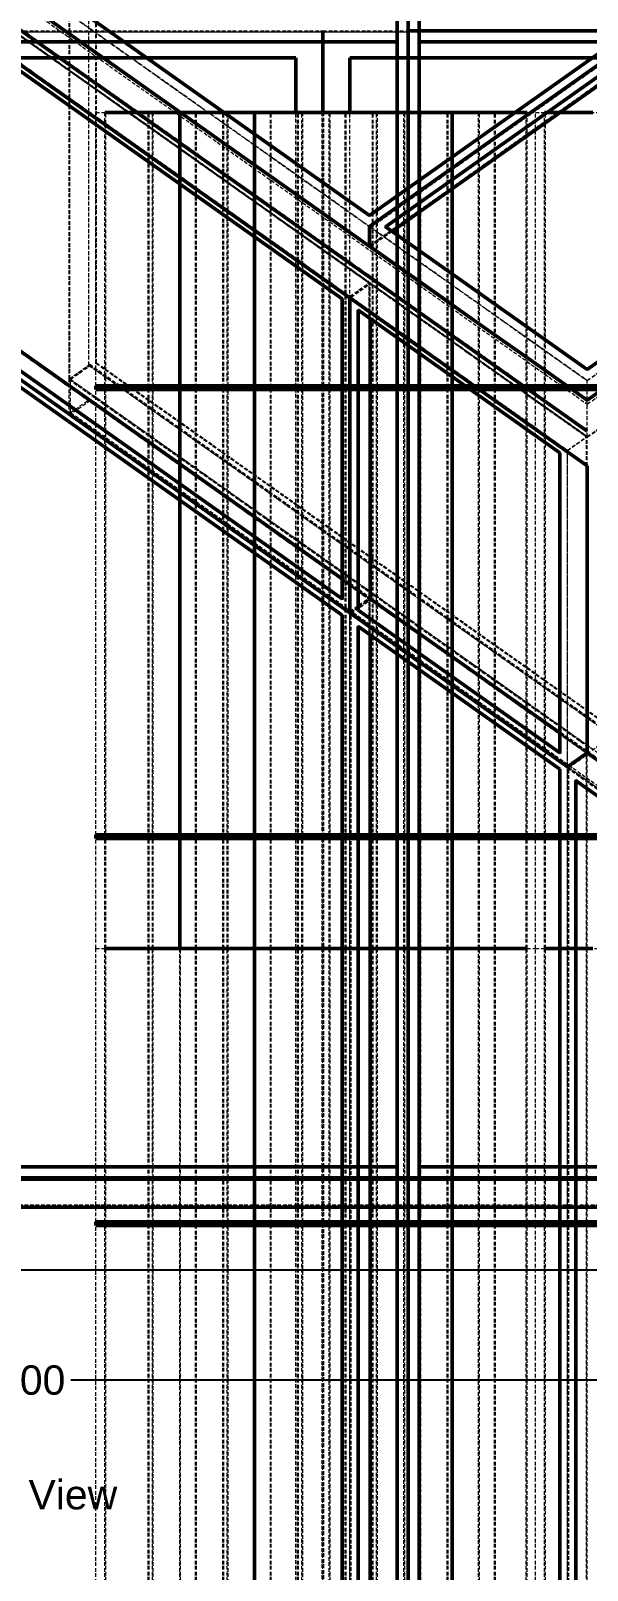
# Model space of a CAD drawing. Header units: millimetres. Extents: x -968 to 4266, y -964 to 3936.
# Drawn here: x 836 to 1596, y 101 to 2200 of the extents above; entities that cross this region are included whole.
import ezdxf

# ---------------------------------------------------------------- set-up
doc = ezdxf.new("R2010")
doc.units = ezdxf.units.MM
doc.linetypes.add('Hidden', pattern=[15, 5, -3, 5, -2])
for name, color, linetype, lineweight in [('Default', 7, 'Continuous', 50), ('Edges', 7, 'Hidden', 15), ('HiddenEdges', 2, 'Hidden', 15), ('HiddenSilhouettes', 2, 'Hidden', 15), ('HiddenWires', 7, 'Hidden', 15), ('Silhouettes', 7, 'Continuous', 50), ('Wires', 7, 'Hidden', 15)]:
    doc.layers.add(name, color=color, linetype=linetype, lineweight=lineweight)
doc.layers.add('Dimension', color=7, linetype='Continuous', lineweight=50, true_color=0x6495ed)
doc.styles.add('Default', font='arial.ttf')
doc.dimstyles.get("Standard").update_dxf_attribs({"dimtxt": 0.18, "dimasz": 0.18, "dimexe": 0.18, "dimexo": 0.0625, "dimgap": 0.09, "dimtad": 0, "dimtih": 1, "dimtoh": 1, "dimdec": 4, "dimzin": 0, "dimdsep": 46, "dimtxsty": 'Standard', "dimcen": 0.09, "dimadec": 0, "dimazin": 0, "dimtfac": 1, "dimtdec": 4, "dimtofl": 0, "dimtmove": 0, "dimatfit": 3, "dimfxl": 1, "dimtolj": 1, "dimtzin": 0, "dimarcsym": 0})

# ---------------------------------------------------------------- blocks, each defined once
blk = doc.blocks.new('Top')
at = {"layer": 'HiddenEdges'}
for points in [[(528.8, -848.8, 0), (528.8, 848.8, 0)], [(531.2, -848.8, 0), (531.2, 848.8, 0)], [(-1753, -853, 0), (953, -853, 0)], [(-1750, -853, 0), (1753, -853, 0)], [(-608.8, -848.8, 0), (528.8, -848.8, 0)], [(528.8, -886.8, 0), (528.8, -850, 0)], [(531.2, -848.8, 0), (948.8, -848.8, 0)], [(531.2, -886.8, 0), (531.2, -850, 0)], [(-608.8, -886.8, 0), (528.8, -886.8, 0)], [(515, -888, 0), (515, -886.8, 0)], [(531.2, -886.8, 0), (948.8, -886.8, 0)], [(545, -888, 0), (545, -886.8, 0)]]:
    blk.add_polyline3d(points, dxfattribs=at)
at = {"layer": 'HiddenSilhouettes'}
for points in [[(-1750, -850, 0), (895, -850, 0)], [(-610, -848.8, 0), (530, -848.8, 0)], [(530, -848.8, 0), (950, -848.8, 0)], [(530, -888, 0), (530, -850, 0)], [(-610, -888, 0), (530, -888, 0)], [(530, -888, 0), (950, -888, 0)]]:
    blk.add_polyline3d(points, dxfattribs=at)
at = {"layer": 'Silhouettes'}
for points in [[(530, -850, 0), (530, 850, 0)], [(515, -835, 0), (515, 835, 0)], [(545, -835, 0), (545, 835, 0)], [(-595, -835, 0), (515, -835, 0)], [(545, -835, 0), (935, -835, 0)], [(-610, -850, 0), (530, -850, 0)], [(530, -850, 0), (950, -850, 0)], [(-1790, -890, 0), (990, -890, 0)]]:
    blk.add_polyline3d(points, dxfattribs=at)
blk = doc.blocks.new('Front')
at = {"layer": 'HiddenEdges'}
for points in [[(-608.8, 869.8, 0), (528.8, 869.8, 0)], [(528.8, -1517.8, 0), (528.8, 869.8, 0)], [(531.2, -1517.8, 0), (531.2, 869.8, 0)], [(531.2, 869.8, 0), (948.8, 869.8, 0)]]:
    blk.add_polyline3d(points, dxfattribs=at)
at = {"layer": 'HiddenSilhouettes'}
for points in [[(-610, 869.8, 0), (530, 869.8, 0)], [(530, 869.8, 0), (530, 871, 0)], [(530, 869.8, 0), (950, 869.8, 0)], [(530, -1520.2, 0), (530, -794.5, 0)]]:
    blk.add_polyline3d(points, dxfattribs=at)
at = {"layer": 'Silhouettes'}
for points in [[(530, -1519, 0), (530, 871, 0)], [(530, 871, 0), (950, 871, 0)], [(-595, 856, 0), (515, 856, 0)], [(515, -1504, 0), (515, 856, 0)], [(545, -1504, 0), (545, 856, 0)], [(545, 856, 0), (935, 856, 0)]]:
    blk.add_polyline3d(points, dxfattribs=at)
blk = doc.blocks.new('Left')
at = {"layer": 'Edges'}
for points in [[(-587.5, 386.8, 0), (-587.5, 759.8, 0)], [(-521.5, 386.8, 0), (-521.5, 759.8, 0)], [(-419.5, 386.8, 0), (-419.5, 759.8, 0)], [(-317.5, 386.8, 0), (-317.5, 759.8, 0)], [(-281.5, 386.8, 0), (-281.5, 759.8, 0)], [(-215.5, 386.8, 0), (-215.5, 759.8, 0)], [(-179.5, 386.8, 0), (-179.5, 759.8, 0)], [(-77.5, 386.8, 0), (-77.5, 759.8, 0)], [(-11.5, 386.8, 0), (-11.5, 759.8, 0)], [(12.5, 386.8, 0), (12.5, 759.8, 0)], [(-587.5, -225.2, 0), (-587.5, 381.8, 0)], [(-521.5, -225.2, 0), (-521.5, 381.8, 0)], [(-419.5, -225.2, 0), (-419.5, 381.8, 0)], [(-317.5, -225.2, 0), (-317.5, 381.8, 0)], [(-281.5, -225.2, 0), (-281.5, 381.8, 0)], [(-215.5, -225.2, 0), (-215.5, 381.8, 0)], [(-179.5, -225.2, 0), (-179.5, 381.8, 0)], [(-77.5, -225.2, 0), (-77.5, 381.8, 0)], [(-11.5, -225.2, 0), (-11.5, 381.8, 0)], [(12.5, -225.2, 0), (12.5, 381.8, 0)], [(-587.5, -380.2, 0), (-587.5, -230.2, 0)], [(-521.5, -380.2, 0), (-521.5, -230.2, 0)], [(-419.5, -380.2, 0), (-419.5, -230.2, 0)], [(-317.5, -380.2, 0), (-317.5, -230.2, 0)], [(-281.5, -380.2, 0), (-281.5, -230.2, 0)], [(-215.5, -380.2, 0), (-215.5, -230.2, 0)], [(-179.5, -380.2, 0), (-179.5, -230.2, 0)], [(-77.5, -380.2, 0), (-77.5, -230.2, 0)], [(-11.5, -380.2, 0), (-11.5, -230.2, 0)], [(12.5, -380.2, 0), (12.5, -230.2, 0)], [(-587.5, -753.2, 0), (-587.5, -380.2, 0)], [(-521.5, -753.2, 0), (-521.5, -380.2, 0)], [(-485.5, -753.2, 0), (-485.5, -380.2, 0)], [(-419.5, -753.2, 0), (-419.5, -380.2, 0)], [(-317.5, -753.2, 0), (-317.5, -380.2, 0)], [(-281.5, -753.2, 0), (-281.5, -380.2, 0)], [(-215.5, -753.2, 0), (-215.5, -380.2, 0)], [(-179.5, -753.2, 0), (-179.5, -380.2, 0)], [(-77.5, -753.2, 0), (-77.5, -380.2, 0)], [(-11.5, -753.2, 0), (-11.5, -380.2, 0)], [(12.5, -753.2, 0), (12.5, -380.2, 0)], [(-587.5, -1365.2, 0), (-587.5, -758.2, 0)], [(-521.5, -1365.2, 0), (-521.5, -758.2, 0)], [(-485.5, -1365.2, 0), (-485.5, -758.2, 0)], [(-419.5, -1365.2, 0), (-419.5, -758.2, 0)], [(-317.5, -1365.2, 0), (-317.5, -758.2, 0)], [(-281.5, -1365.2, 0), (-281.5, -758.2, 0)], [(-215.5, -1365.2, 0), (-215.5, -758.2, 0)], [(-179.5, -1365.2, 0), (-179.5, -758.2, 0)], [(-77.5, -1365.2, 0), (-77.5, -758.2, 0)], [(-11.5, -1365.2, 0), (-11.5, -758.2, 0)], [(12.5, -1365.2, 0), (12.5, -758.2, 0)]]:
    blk.add_polyline3d(points, dxfattribs=at)
for points in [[(-586.3, 759.8, 0)], [(-527.3, 759.8, 0)], [(-463.7, 759.8, 0)], [(-462.5, 759.8, 0)], [(-426.5, 759.8, 0)], [(-425.3, 759.8, 0)], [(-420.7, 759.8, 0)], [(-361.7, 759.8, 0)], [(-360.5, 759.8, 0)], [(-324.5, 759.8, 0)], [(-323.3, 759.8, 0)], [(-259.7, 759.8, 0)], [(-157.7, 759.8, 0)], [(-156.5, 759.8, 0)], [(-120.5, 759.8, 0)], [(-119.3, 759.8, 0)], [(-76.3, 759.8, 0)], [(-54.5, 759.8, 0)], [(13.7, 759.8, 0)]]:
    blk.add_polyline3d(points, close=True, dxfattribs=at)
at = {"layer": 'HiddenEdges'}
for points in [[(-291.2, -1517.8, 0), (-291.2, 869.8, 0)], [(-288.8, -1517.8, 0), (-288.8, 869.8, 0)], [(-586.3, -380.2, 0), (-586.3, 759.8, 0)], [(-527.3, -380.2, 0), (-527.3, 759.8, 0)], [(-463.7, -380.2, 0), (-463.7, 759.8, 0)], [(-462.5, -380.2, 0), (-462.5, 759.8, 0)], [(-426.5, -380.2, 0), (-426.5, 759.8, 0)], [(-425.3, -380.2, 0), (-425.3, 759.8, 0)], [(-420.7, -380.2, 0), (-420.7, 759.8, 0)], [(-361.7, -380.2, 0), (-361.7, 759.8, 0)], [(-360.5, -380.2, 0), (-360.5, 759.8, 0)], [(-324.5, -380.2, 0), (-324.5, 759.8, 0)], [(-323.3, -380.2, 0), (-323.3, 759.8, 0)], [(-259.7, -380.2, 0), (-259.7, 759.8, 0)], [(-222.5, -380.2, 0), (-222.5, 759.8, 0)], [(-157.7, -380.2, 0), (-157.7, 759.8, 0)], [(-156.5, -380.2, 0), (-156.5, 759.8, 0)], [(-120.5, -380.2, 0), (-120.5, 759.8, 0)], [(-119.3, -380.2, 0), (-119.3, 759.8, 0)], [(-76.3, -380.2, 0), (-76.3, 759.8, 0)], [(-54.5, -380.2, 0), (-54.5, 759.8, 0)], [(13.7, -380.2, 0), (13.7, 759.8, 0)], [(-587.5, 381.8, 0), (-587.5, 386.8, 0)], [(-521.5, 381.8, 0), (-521.5, 386.8, 0)], [(-419.5, 381.8, 0), (-419.5, 386.8, 0)], [(-317.5, 381.8, 0), (-317.5, 386.8, 0)], [(-281.5, 381.8, 0), (-281.5, 386.8, 0)], [(-215.5, 381.8, 0), (-215.5, 386.8, 0)], [(-179.5, 381.8, 0), (-179.5, 386.8, 0)], [(-77.5, 381.8, 0), (-77.5, 386.8, 0)], [(-11.5, 381.8, 0), (-11.5, 386.8, 0)], [(12.5, 381.8, 0), (12.5, 386.8, 0)], [(-587.5, -230.2, 0), (-587.5, -225.2, 0)], [(-521.5, -230.2, 0), (-521.5, -225.2, 0)], [(-419.5, -230.2, 0), (-419.5, -225.2, 0)], [(-317.5, -230.2, 0), (-317.5, -225.2, 0)], [(-281.5, -230.2, 0), (-281.5, -225.2, 0)], [(-215.5, -230.2, 0), (-215.5, -225.2, 0)], [(-179.5, -230.2, 0), (-179.5, -225.2, 0)], [(-77.5, -230.2, 0), (-77.5, -225.2, 0)], [(-11.5, -230.2, 0), (-11.5, -225.2, 0)], [(12.5, -230.2, 0), (12.5, -225.2, 0)], [(-586.3, -1520.2, 0), (-586.3, -380.2, 0)], [(-463.7, -1520.2, 0), (-463.7, -380.2, 0)], [(-462.5, -1520.2, 0), (-462.5, -380.2, 0)], [(-426.5, -1520.2, 0), (-426.5, -380.2, 0)], [(-425.3, -1520.2, 0), (-425.3, -380.2, 0)], [(-420.7, -1520.2, 0), (-420.7, -380.2, 0)], [(-361.7, -1520.2, 0), (-361.7, -380.2, 0)], [(-360.5, -1520.2, 0), (-360.5, -380.2, 0)], [(-324.5, -1520.2, 0), (-324.5, -380.2, 0)], [(-323.3, -1520.2, 0), (-323.3, -380.2, 0)], [(-259.7, -1520.2, 0), (-259.7, -380.2, 0)], [(-222.5, -1520.2, 0), (-222.5, -380.2, 0)], [(-157.7, -1520.2, 0), (-157.7, -380.2, 0)], [(-156.5, -1520.2, 0), (-156.5, -380.2, 0)], [(-120.5, -1520.2, 0), (-120.5, -380.2, 0)], [(-119.3, -1520.2, 0), (-119.3, -380.2, 0)], [(-76.3, -1520.2, 0), (-76.3, -380.2, 0)], [(-54.5, -1520.2, 0), (-54.5, -380.2, 0)], [(13.7, -1520.2, 0), (13.7, -380.2, 0)], [(-587.5, -758.2, 0), (-587.5, -753.2, 0)], [(-521.5, -758.2, 0), (-521.5, -753.2, 0)], [(-485.5, -758.2, 0), (-485.5, -753.2, 0)], [(-419.5, -758.2, 0), (-419.5, -753.2, 0)], [(-317.5, -758.2, 0), (-317.5, -753.2, 0)], [(-281.5, -758.2, 0), (-281.5, -753.2, 0)], [(-215.5, -758.2, 0), (-215.5, -753.2, 0)], [(-179.5, -758.2, 0), (-179.5, -753.2, 0)], [(-77.5, -758.2, 0), (-77.5, -753.2, 0)], [(-11.5, -758.2, 0), (-11.5, -753.2, 0)], [(12.5, -758.2, 0), (12.5, -753.2, 0)]]:
    blk.add_polyline3d(points, dxfattribs=at)
at = {"layer": 'HiddenSilhouettes'}
for points in [[(-848.2, 871, 0), (-290, 871, 0)], [(-290, 871, 0), (848.2, 871, 0)], [(-290, 869.8, 0), (-290, 871, 0)], [(-528.5, -380.2, 0), (-528.5, 759.8, 0)], [(-522.7, -380.2, 0), (-522.7, 759.8, 0)], [(-484.3, -380.2, 0), (-484.3, 759.8, 0)], [(-382.3, -380.2, 0), (-382.3, 759.8, 0)], [(-326.8, -1482.2, 0), (-326.8, 759.8, 0)], [(-318.7, -380.2, 0), (-318.7, 759.8, 0)], [(-290, -1519, 0), (-290, 759.8, 0)], [(-280.3, -380.2, 0), (-280.3, 759.8, 0)], [(-258.5, -380.2, 0), (-258.5, 759.8, 0)], [(-253.2, -1482.2, 0), (-253.2, 759.8, 0)], [(-221.3, -380.2, 0), (-221.3, 759.8, 0)], [(-216.7, -380.2, 0), (-216.7, 759.8, 0)], [(-178.3, -380.2, 0), (-178.3, 759.8, 0)], [(-114.7, -380.2, 0), (-114.7, 759.8, 0)], [(-55.7, -380.2, 0), (-55.7, 759.8, 0)], [(-12.7, -380.2, 0), (-12.7, 759.8, 0)], [(-485.5, 381.8, 0), (-485.5, 386.8, 0)], [(-383.5, 381.8, 0), (-383.5, 386.8, 0)], [(-113.5, 381.8, 0), (-113.5, 386.8, 0)], [(-585, -230.2, 0), (-585, -225.2, 0)], [(-575, -230.2, 0), (-575, -225.2, 0)], [(-485.5, -230.2, 0), (-485.5, -225.2, 0)], [(-383.5, -230.2, 0), (-383.5, -225.2, 0)], [(-113.5, -230.2, 0), (-113.5, -225.2, 0)], [(-25, -230.2, 0), (-25, -225.2, 0)], [(-15, -230.2, 0), (-15, -225.2, 0)], [(15, -230.2, 0), (15, -225.2, 0)], [(25, -230.2, 0), (25, -225.2, 0)], [(-528.5, -1520.2, 0), (-528.5, -380.2, 0)], [(-528.5, -380.2, 0), (-462.5, -380.2, 0)], [(-527.3, -1520.2, 0), (-527.3, -380.2, 0)], [(-527.3, -380.2, 0), (-521.5, -380.2, 0)], [(-522.7, -1520.2, 0), (-522.7, -380.2, 0)], [(-485.5, -380.2, 0), (-463.7, -380.2, 0)], [(-484.3, -1520.2, 0), (-484.3, -380.2, 0)], [(-426.5, -380.2, 0), (-360.5, -380.2, 0)], [(-425.3, -380.2, 0), (-419.5, -380.2, 0)], [(-383.5, -380.2, 0), (-361.7, -380.2, 0)], [(-382.3, -1520.2, 0), (-382.3, -380.2, 0)], [(-324.5, -380.2, 0), (-278.1, -380.2, 0)], [(-323.3, -380.2, 0), (-317.5, -380.2, 0)], [(-318.7, -1520.2, 0), (-318.7, -380.2, 0)], [(-281.5, -380.2, 0), (-278.1, -380.2, 0)], [(-280.3, -1520.2, 0), (-280.3, -380.2, 0)], [(-258.5, -1520.2, 0), (-258.5, -380.2, 0)], [(-222.5, -380.2, 0), (-166.9, -380.2, 0)], [(-221.3, -1520.2, 0), (-221.3, -380.2, 0)], [(-221.3, -380.2, 0), (-215.5, -380.2, 0)], [(-216.7, -1520.2, 0), (-216.7, -380.2, 0)], [(-179.5, -380.2, 0), (-166.9, -380.2, 0)], [(-178.3, -1520.2, 0), (-178.3, -380.2, 0)], [(-120.5, -380.2, 0), (-55.6, -380.2, 0)], [(-119.3, -380.2, 0), (-113.5, -380.2, 0)], [(-114.7, -1520.2, 0), (-114.7, -380.2, 0)], [(-77.5, -380.2, 0), (-55.7, -380.2, 0)], [(-55.7, -1520.2, 0), (-55.7, -380.2, 0)], [(-12.7, -1520.2, 0), (-12.7, -380.2, 0)], [(-383.5, -758.2, 0), (-383.5, -753.2, 0)], [(-113.5, -758.2, 0), (-113.5, -753.2, 0)]]:
    blk.add_polyline3d(points, dxfattribs=at)
at = {"layer": 'HiddenWires'}
for points in [[(-600, 381.8, 0), (-600, 386.8, 0)], [(-600, -230.2, 0), (-600, -225.2, 0)], [(-587.5, -380.2, 0), (-278.1, -380.2, 0)], [(-166.9, -380.2, 0), (-111.2, -380.2, 0)], [(-55.6, -380.2, 0), (-11.5, -380.2, 0)], [(12.5, -380.2, 0), (588.5, -380.2, 0)], [(-600, -758.2, 0), (-600, -753.2, 0)]]:
    blk.add_polyline3d(points, dxfattribs=at)
at = {"layer": 'Silhouettes'}
for points in [[(-290, 759.8, 0), (-290, 869.8, 0)], [(-813.2, 834.2, 0), (-326.8, 834.2, 0)], [(-326.8, 759.8, 0), (-326.8, 834.2, 0)], [(-253.2, 759.8, 0), (-253.2, 834.2, 0)], [(-253.2, 834.2, 0), (813.2, 834.2, 0)], [(-587.5, 759.8, 0), (-521.5, 759.8, 0)], [(-528.5, 759.8, 0), (-462.5, 759.8, 0)], [(-527.3, 759.8, 0), (-463.7, 759.8, 0)], [(-485.5, 759.8, 0), (-419.5, 759.8, 0)], [(-485.5, 386.8, 0), (-485.5, 759.8, 0)], [(-426.5, 759.8, 0), (-360.5, 759.8, 0)], [(-425.3, 759.8, 0), (-361.7, 759.8, 0)], [(-383.5, 759.8, 0), (-317.5, 759.8, 0)], [(-383.5, 386.8, 0), (-383.5, 759.8, 0)], [(-324.5, 759.8, 0), (-258.5, 759.8, 0)], [(-323.3, 759.8, 0), (-259.7, 759.8, 0)], [(-281.5, 759.8, 0), (-215.5, 759.8, 0)], [(-222.5, 759.8, 0), (-156.5, 759.8, 0)], [(-221.3, 759.8, 0), (-157.7, 759.8, 0)], [(-179.5, 759.8, 0), (-113.5, 759.8, 0)], [(-120.5, 759.8, 0), (-54.5, 759.8, 0)], [(-119.3, 759.8, 0), (-55.7, 759.8, 0)], [(-113.5, 386.8, 0), (-113.5, 759.8, 0)], [(-77.5, 759.8, 0), (-11.5, 759.8, 0)], [(12.5, 759.8, 0), (78.5, 759.8, 0)], [(-600, 386.8, 0), (0, 386.8, 0)], [(-600, 381.8, 0), (-600, 386.8, 0)], [(-600, 381.8, 0), (0, 381.8, 0)], [(-485.5, -225.2, 0), (-485.5, 381.8, 0)], [(-383.5, -225.2, 0), (-383.5, 381.8, 0)], [(-113.5, -225.2, 0), (-113.5, 381.8, 0)], [(0, 386.8, 0), (600, 386.8, 0)], [(0, 381.8, 0), (0, 386.8, 0)], [(0, 381.8, 0), (600, 381.8, 0)], [(-600, -225.2, 0), (0, -225.2, 0)], [(-600, -230.2, 0), (-600, -225.2, 0)], [(-600, -230.2, 0), (0, -230.2, 0)], [(-485.5, -380.2, 0), (-485.5, -230.2, 0)], [(-383.5, -380.2, 0), (-383.5, -230.2, 0)], [(-113.5, -380.2, 0), (-113.5, -230.2, 0)], [(0, -225.2, 0), (600, -225.2, 0)], [(0, -230.2, 0), (0, -225.2, 0)], [(0, -230.2, 0), (600, -230.2, 0)], [(-587.5, -380.2, 0), (-521.5, -380.2, 0)], [(-521.5, -380.2, 0), (-485.5, -380.2, 0)], [(-485.5, -380.2, 0), (-419.5, -380.2, 0)], [(-419.5, -380.2, 0), (-383.5, -380.2, 0)], [(-383.5, -380.2, 0), (-317.5, -380.2, 0)], [(-383.5, -753.2, 0), (-383.5, -380.2, 0)], [(-317.5, -380.2, 0), (-281.5, -380.2, 0)], [(-281.5, -380.2, 0), (-215.5, -380.2, 0)], [(-215.5, -380.2, 0), (-179.5, -380.2, 0)], [(-179.5, -380.2, 0), (-113.5, -380.2, 0)], [(-113.5, -753.2, 0), (-113.5, -380.2, 0)], [(-113.5, -380.2, 0), (-77.5, -380.2, 0)], [(-77.5, -380.2, 0), (-11.5, -380.2, 0)], [(12.5, -380.2, 0), (78.5, -380.2, 0)], [(-600, -753.2, 0), (0, -753.2, 0)], [(-600, -758.2, 0), (-600, -753.2, 0)], [(0, -753.2, 0), (600, -753.2, 0)], [(0, -758.2, 0), (0, -753.2, 0)], [(-600, -758.2, 0), (0, -758.2, 0)], [(-383.5, -1365.2, 0), (-383.5, -758.2, 0)], [(-113.5, -1365.2, 0), (-113.5, -758.2, 0)], [(0, -758.2, 0), (600, -758.2, 0)]]:
    blk.add_polyline3d(points, dxfattribs=at)
for points in [[(-528.5, 759.8, 0)], [(-522.7, 759.8, 0)], [(-484.3, 759.8, 0)], [(-382.3, 759.8, 0)], [(-318.7, 759.8, 0)], [(-280.3, 759.8, 0)], [(-258.5, 759.8, 0)], [(-221.3, 759.8, 0)], [(-216.7, 759.8, 0)], [(-178.3, 759.8, 0)], [(-114.7, 759.8, 0)], [(-55.7, 759.8, 0)], [(-12.7, 759.8, 0)], [(-585, -225.2, 0)], [(-575, -225.2, 0)], [(-25, -225.2, 0)], [(-15, -225.2, 0)], [(15, -225.2, 0)], [(25, -225.2, 0)]]:
    blk.add_polyline3d(points, close=True, dxfattribs=at)
at = {"layer": 'Wires'}
for points in [[(-850, 869.8, 0), (848.8, 869.8, 0)], [(-600, 386.8, 0), (-600, 759.8, 0)], [(-600, 759.8, 0), (0, 759.8, 0)], [(0, 759.8, 0), (600, 759.8, 0)], [(0, -380.2, 0), (0, 759.8, 0)], [(-600, -225.2, 0), (-600, 381.8, 0)], [(-600, -380.2, 0), (-600, -230.2, 0)], [(-600, -753.2, 0), (-600, -380.2, 0)], [(-600, -380.2, 0), (-587.5, -380.2, 0)], [(-11.5, -380.2, 0), (0, -380.2, 0)], [(0, -1520.2, 0), (0, -380.2, 0)], [(0, -380.2, 0), (12.5, -380.2, 0)], [(-600, -1365.2, 0), (-600, -758.2, 0)]]:
    blk.add_polyline3d(points, dxfattribs=at)
blk = doc.blocks.new('Isometric')
at = {"layer": 'Edges'}
for points in [[(-1895, 1560.2), (70.7, 170.2)], [(-1895, 1512.8), (70.7, 122.8)], [(70.7, 159.8), (1277, 1012.8)], [(-1048.6, 493.4), (-263.8, -61.6)], [(70.7, 210.2), (70.7, 237)], [(70.7, 168), (70.7, 170.2)], [(70.7, 159.8), (70.7, 168)], [(43.8, -289.7), (43.8, 139.7)], [(70.7, 120.7), (70.7, 122.8)], [(-253.1, -1769.7), (-253.1, -79.7)], [(-242.5, -76.6), (-241.7, -76)], [(-242.5, -76.6), (33.2, -271.6)], [(-242.5, -1766.6), (-242.5, -97.8)], [(70.7, -270.7), (70.7, -153.1)], [(43.8, -1979.7), (43.8, -289.7)], [(54.4, -1976.6), (54.4, -307.8)]]:
    blk.add_lwpolyline(points, dxfattribs=at)
for points in [[(-1842.7, 1512.8, 0), (70.7, 159.8, 0)], [(-205.1, 447, 0), (975.8, 1282, 0)], [(70.7, 237, 0), (1272.8, 1087, 0)], [(-1032.4, 1017, 0), (-226.3, 447, 0)], [(-226.3, 447, 0), (70.7, 237, 0)], [(-242.5, -76.6, 0), (-242.5, 333.6, 0)], [(-241.7, -71.9, 0), (-225.4, -60.4, 0)], [(43.8, -289.7, 0), (609.5, -689.7, 0)]]:
    blk.add_polyline3d(points, dxfattribs=at)
at = {"layer": 'HiddenEdges'}
for points in [[(-609.5, 258.3), (-609.5, 1948.3)], [(-599.8, 260.8), (-599.8, 1929.6)], [(-226.3, 447.4), (974.1, 1296.2)], [(-1030.7, 1016.2), (-226.3, 447.4)], [(-1011.2, 1016.2), (-226.3, 461.2)], [(-1032.4, 939.8), (-226.3, 369.8)], [(-1059.2, 921.7), (-253.1, 351.7)], [(70.7, -271.5), (1272.8, 578.5)], [(-1032.4, 509.3), (-226.3, -60.7)], [(-1031.5, 507.9), (-227.1, -60.9)], [(-226.3, 461.2), (-226.3, 462)], [(-226.3, 421.4), (-226.3, 447.4)], [(-224.6, 446.2), (70.7, 237.4)], [(-224.6, 420.2), (70.7, 211.4)], [(-253.1, 352), (-227.1, 370.4)], [(-227.1, -59.2), (-227.1, 370.4)], [(-226.3, -60.7), (-226.3, 370.7)], [(-226.3, -61.5), (-226.3, 369.8)], [(-225.4, -60.9), (-225.4, 370.4)], [(-262.9, -61), (-262.9, 349.2)], [(-253.1, -77.6), (-253.1, 352)], [(-253.1, 351.7), (43.8, 141.7)], [(-634.3, 238.7), (-608.1, 257.2)], [(-609.5, 258.3), (196.6, -311.7)], [(-608.1, 257.2), (-608.1, 259.3)], [(-608.1, 257.2), (1895, -1512.8)], [(-599.8, 260.8), (-598.9, 261.4)], [(-636.4, 239.3), (71.6, -261.3)], [(-636.4, 238.5), (-635.5, 239.1)], [(-635.5, 239.6), (71.6, -260.4)], [(-635.5, 239.1), (170.6, -330.9)], [(-634.3, 238.7), (1842.7, -1512.8)], [(70.7, 211.4), (70.7, 237.4)], [(-608.1, 209.8), (-608.1, 212)], [(70.7, 160.7), (70.7, 210.2)], [(-636.4, 189.8), (-608.1, 209.8)], [(-608.1, 209.8), (1895, -1560.2)], [(70.7, 170.2), (70.7, 170.2)], [(43.8, 142), (69.9, 160.4)], [(69.9, -269.2), (69.9, 160.4)], [(70.7, 159.8), (71.6, 160.4)], [(43.8, -287.6), (43.8, 142)], [(-253.1, -79.3), (-227.1, -60.9)], [(-227.1, -1749.2), (-227.1, -60.9)], [(-226.3, -60.7), (70.7, -270.7)], [(-226.3, -61.5), (70.7, -271.5)], [(-225.4, -1750.9), (-225.4, -60.9)], [(-262.9, -1751), (-262.9, -82.2)], [(-253.1, -1767.6), (-253.1, -79.3)], [(43.8, -289.3), (69.9, -270.9)], [(69.9, -1959.2), (69.9, -270.9)], [(70.7, -271.5), (70.7, -270.7)], [(70.7, -271.5), (71.2, -271)], [(33.2, -292.8), (34.1, -292.2)], [(34.1, -1961), (34.1, -292.2)], [(43.8, -1977.6), (43.8, -289.3)], [(45.5, -290.5), (609.5, -689.3)]]:
    blk.add_lwpolyline(points, dxfattribs=at)
for points in [[(-609.5, 258, 0), (-609.5, 1946.3, 0)], [(-635.5, 239.1, 0), (-635.5, 1929.1, 0)], [(-1838.5, 1510.7, 0), (70.7, 160.7, 0)], [(-226.3, 461.2, 0), (954.6, 1296.2, 0)], [(-226.3, 421.4, 0), (974.1, 1270.2, 0)], [(70.7, 251.2, 0), (1251.6, 1086.2, 0)], [(70.7, 237.4, 0), (1271.1, 1086.2, 0)], [(70.7, 211.4, 0), (1271.1, 1060.2, 0)], [(70.7, 160.7, 0), (1272.8, 1010.7, 0)], [(-1030.7, 990.2, 0), (-226.3, 421.4, 0)], [(-1031.5, 939.2, 0), (-227.1, 370.4, 0)], [(-1057.5, 920.8, 0), (-253.1, 352, 0)], [(-1047.8, 904.2, 0), (-262.9, 349.2, 0)], [(-635.5, 239.6, 0), (-635.5, 751.4, 0)], [(-1057.5, 489.5, 0), (-253.1, -79.3, 0)], [(-1047.8, 472.8, 0), (-262.9, -82.2, 0)], [(-205.1, 446.2, 0), (70.7, 251.2, 0)], [(-253.1, 351.7, 0), (-226.3, 370.7, 0)], [(-226.3, 369.8, 0), (-225.4, 370.4, 0)], [(-226.3, 369.8, 0), (70.7, 159.8, 0)], [(-225.4, 369.2, 0), (69.9, 160.4, 0)], [(-263.8, 348.6, 0), (-262.9, 349.2, 0)], [(-251.4, 350.8, 0), (43.8, 142, 0)], [(-241.7, 334.2, 0), (34.1, 139.2, 0)], [(-636.4, 239.3, 0), (-609.5, 258.3, 0)], [(-635.5, 239.6, 0), (-609.5, 258, 0)], [(-609.5, 258, 0), (194.9, -310.8, 0)], [(-599.8, 260.8, 0), (185.1, -294.2, 0)], [(70.7, 251.2, 0), (70.7, 252, 0)], [(-634.3, 193.5, 0), (-634.3, 238.7, 0)], [(70.7, 168, 0), (70.7, 205, 0)], [(43.8, 141.7, 0), (70.7, 160.7, 0)], [(33.2, 138.6, 0), (34.1, 139.2, 0)], [(34.1, -271, 0), (34.1, 139.2, 0)], [(43.8, 139.7, 0), (43.8, 141.7, 0)], [(-225.4, -62.1, 0), (69.9, -270.9, 0)], [(-263.8, -82.8, 0), (-262.9, -82.2, 0)], [(-251.4, -78.8, 0), (-241.7, -71.9, 0)], [(-251.4, -80.5, 0), (43.8, -289.3, 0)], [(-241.7, -97.2, 0), (34.1, -292.2, 0)], [(70.7, -271.5, 0), (636.4, -671.5, 0)], [(55.3, -307.2, 0), (599.8, -692.2, 0)]]:
    blk.add_polyline3d(points, dxfattribs=at)
at = {"layer": 'HiddenSilhouettes'}
for points in [[(-598.9, 261.4), (-598.9, 1930.2)], [(-1842.7, 1558), (70.7, 205)], [(70.7, 205), (1277, 1058)], [(-1032.4, 940.7), (-226.3, 370.7)], [(-1031.5, 940.4), (-225.4, 370.4)], [(-1032.4, 508.5), (-226.3, -61.5)], [(-1031.5, 509.1), (-225.4, -60.9)], [(-1057.5, 491.2), (-253.1, -77.6)], [(-224.6, 420.2), (-224.6, 446.2)], [(-205.1, 446.2), (-205.1, 447)], [(-205.1, 446.2), (-204.5, 446.6)], [(-224.6, 420.2), (-195.8, 440.5)], [(-251.4, 350.8), (-225.4, 369.2)], [(-225.4, 370.4), (71.6, 160.4)], [(-225.4, 321.5), (-225.4, 369.2)], [(-251.4, -78.8), (-251.4, 350.8)], [(-241.7, 333), (-241.7, 334.2)], [(-636.4, 238.5), (-636.4, 306.3)], [(-636.4, 239.3), (-608.1, 259.3)], [(-636.4, 189.8), (-636.4, 239.3)], [(-636.4, 238.5), (71.6, -262.1)], [(-634.3, 193.5), (-608.1, 212)], [(-608.1, 212), (1863, -1535.4)], [(-636.4, 189.8), (663.3, -729.2)], [(-634.3, 193.5), (1842.7, -1558)], [(70.7, 120.7), (70.7, 160.7)], [(-263.8, -33.3), (-227.1, -59.2)], [(-263.8, -60.4), (-262.9, -61)], [(-263.8, -61.6), (-262.9, -61)], [(-253.1, -77.6), (-227.1, -59.2)], [(-251.4, -80.5), (-225.4, -62.1)], [(-251.4, -78.8), (43.8, -287.6)], [(-251.4, -1768.8), (-251.4, -80.5)], [(-241.7, -98.4), (-241.7, -97.2)], [(-226.3, -1751.5), (-226.3, -153.1)], [(33.2, -270.4), (34.1, -271)], [(33.2, -271.6), (34.1, -271)], [(43.8, -287.6), (69.9, -269.2)], [(45.5, -290.5), (71.6, -272.1)], [(70.7, -271.5), (71.6, -270.9)], [(70.7, -271.5), (71.2, -271)], [(45.5, -1978.8), (45.5, -290.5)], [(55.3, -308.4), (55.3, -307.2)], [(70.7, -1961.5), (70.7, -306.3)]]:
    blk.add_lwpolyline(points, dxfattribs=at)
for points in [[(-224.6, 446.2, 0), (975.8, 1295, 0)], [(-226.3, 420.2, 0), (975.8, 1270.2, 0)], [(-636.4, 239.3, 0), (-636.4, 752, 0)], [(-226.3, 370.7, 0), (70.7, 160.7, 0)], [(-253.1, 349.7, 0), (-253.1, 351.7, 0)], [(-242.5, 333.6, 0), (-241.7, 334.2, 0)], [(-608.1, 259.3, 0), (1865.3, -1489.7, 0)], [(-598.9, 261.4, 0), (186, -293.6, 0)], [(-253.1, -79.7, 0), (-226.3, -60.7, 0)], [(-226.3, -153.1, 0), (-226.3, -60.7, 0)], [(-226.3, -61.5, 0), (-225.4, -60.9, 0)], [(-225.4, -60.9, 0), (71.6, -270.9, 0)], [(-225.4, -109.9, 0), (-225.4, -62.1, 0)], [(-242.5, -97.8, 0), (-241.7, -97.2, 0)], [(33.2, -243.3, 0), (69.9, -269.2, 0)], [(70.7, -306.3, 0), (70.7, -270.7, 0)], [(54.4, -307.8, 0), (55.3, -307.2, 0)]]:
    blk.add_polyline3d(points, dxfattribs=at)
at = {"layer": 'Silhouettes'}
for points in [[(-1895, 1558), (70.7, 168)], [(-1895, 1510.7), (70.7, 120.7)], [(-226.3, 462), (954.6, 1297)], [(70.7, 252), (1251.6, 1087)], [(70.7, 210.2), (1272.8, 1060.2)], [(-1011.2, 1017), (-226.3, 462)], [(-1031.5, 509.6), (-263.8, -33.3)], [(-1059.2, 490.3), (-253.1, -79.7)], [(-1047.8, 494), (-263.8, -60.4)], [(-226.3, 420.2), (-118.4, 343.9)], [(-263.8, -61.6), (-263.8, 348.6)], [(-253.1, -79.7), (-253.1, 349.7)], [(-241.7, -76), (-241.7, 333)], [(-65.2, 306.3), (0, 260.2)], [(0, 260.2), (70.7, 210.2)], [(33.2, -271.6), (33.2, 138.6)], [(70.7, -270.7), (70.7, 120.7)], [(-225.4, -60.4), (33.2, -243.3)], [(-263.8, -1751.6), (-263.8, -82.8)], [(-225.4, -1750.4), (-225.4, -109.9)], [(70.7, -270.7), (636.4, -670.7)], [(33.2, -1961.6), (33.2, -292.8)], [(54.4, -307.8), (598.9, -692.8)], [(55.3, -1976), (55.3, -308.4)]]:
    blk.add_lwpolyline(points, dxfattribs=at)
for points in [[(-1838.5, 1560.2, 0), (-65.2, 306.3, 0)], [(-226.3, 447, 0), (975.8, 1297, 0)], [(-204.5, 446.6, 0), (975.8, 1281.2, 0)], [(-195.8, 440.5, 0), (975.8, 1269, 0)], [(-1048.6, 903.6, 0), (-263.8, 348.6, 0)], [(-1048.6, 472.2, 0), (-263.8, -82.8, 0)], [(-226.3, 420.2, 0), (-226.3, 447, 0)], [(-205.1, 447, 0), (70.7, 252, 0)], [(-242.5, 333.6, 0), (33.2, 138.6, 0)], [(-225.4, -60.4, 0), (-225.4, 321.5, 0)], [(-253.1, -79.7, 0), (43.8, -289.7, 0)], [(-241.7, -76, 0), (33.2, -270.4, 0)], [(-242.5, -97.8, 0), (33.2, -292.8, 0)], [(-241.7, -1766, 0), (-241.7, -98.4, 0)], [(43.8, -289.7, 0), (70.7, -270.7, 0)]]:
    blk.add_polyline3d(points, dxfattribs=at)
blk.add_polyline3d([(70.7, -270.7, 0)], close=True, dxfattribs=at)
blk = doc.blocks.new('*D5')
at = {"layer": 'Defpoints', "color": 0}
for p in [(-928.5, 1486), (2571.5, 1486), (2571.5, 360)]:
    blk.add_point(p, dxfattribs=at)
at = {"layer": 'Dimension', "color": 0, "lineweight": -2}
for p, q in [((-928.5, 1476), (-928.5, 340)), ((2571.5, 1476), (2571.5, 340)), ((-880.5, 360), (751.9, 360)), ((2523.5, 360), (891.1, 360))]:
    blk.add_line(p, q, dxfattribs=at)
at = {"layer": 'Dimension', "color": 0}
for points in [[(-880.5, 368), (-880.5, 352), (-928.5, 360)], [(2523.5, 352), (2523.5, 368), (2571.5, 360)]]:
    blk.add_solid(points, dxfattribs=at)
at = {"layer": 'Dimension', "color": 0, "insert": (821.5, 360), "char_height": 40, "attachment_point": 5, "style": 'Default'}
blk.add_mtext('\\A1;3500', dxfattribs=at)
blk = doc.blocks.new('*D6')
at = {"layer": 'Defpoints', "color": 0}
for p in [(-928.5, 1486), (1771.5, 1486), (1771.5, 510)]:
    blk.add_point(p, dxfattribs=at)
at = {"layer": 'Dimension', "color": 0, "lineweight": -2}
for p, q in [((-928.5, 1476), (-928.5, 490)), ((1771.5, 1476), (1771.5, 490)), ((-880.5, 510), (226.3, 510)), ((1723.5, 510), (616.7, 510))]:
    blk.add_line(p, q, dxfattribs=at)
at = {"layer": 'Dimension', "color": 0}
for points in [[(-880.5, 518), (-880.5, 502), (-928.5, 510)], [(1723.5, 502), (1723.5, 518), (1771.5, 510)]]:
    blk.add_solid(points, dxfattribs=at)
at = {"layer": 'Dimension', "color": 0, "insert": (421.5, 510), "char_height": 40, "attachment_point": 5, "style": 'Default'}
blk.add_mtext('\\A1;DEPTH = 2700', dxfattribs=at)

msp = doc.modelspace()

# ---------------------------------------------------------------- block references
at = {"layer": 'Default'}
for name, p in [('Isometric', (1525.1667, 1486)), ('Front', (821.5, 1329)), ('Left', (1525.1667, 1329)), ('Top', (821.5, 1486))]:
    msp.add_blockref(name, p, dxfattribs=at)

# ---------------------------------------------------------------- texts
at = {"layer": 'Dimension', "style": 'Default'}
msp.add_text('Top View', height=40, dxfattribs=at).set_placement((721.5, 184))

# ---------------------------------------------------------------- dimensions: what is measured, and where the dimension line sits
at = {"layer": 'Dimension'}
dim = msp.add_linear_dim(base=(2571.5, 360), p1=(-928.5, 1486), p2=(2571.5, 1486), dimstyle='Standard', override={"dimscale": 1, "dimtxt": 40, "dimasz": 48, "dimexe": 20, "dimexo": 10, "dimgap": 10, "dimtad": 0, "dimjust": 0, "dimtih": 0, "dimtoh": 0, "dimdec": 3, "dimlfac": 1, "dimzin": 8, "dimlunit": 2, "dimpost": '', "dimtxsty": 'Default', "dimsah": 0, "dimse1": 0, "dimse2": 0, "dimclrt": 0, "dimtol": 0, "dimlim": 0, "dimtp": 0, "dimtm": 0, "dimtfac": 1, "dimtdec": 3, "dimtix": 0, "dimtzin": 8}, dxfattribs=at)
dim.commit()
dim.dimension.update_dxf_attribs({"geometry": '*D5', "text_midpoint": (821.5, 360), "dimtype": 160})
dim = msp.add_linear_dim(base=(1771.5, 510), p1=(-928.5, 1486), p2=(1771.5, 1486), text='DEPTH = <>', dimstyle='Standard', override={"dimscale": 1, "dimtxt": 40, "dimasz": 48, "dimexe": 20, "dimexo": 10, "dimgap": 10, "dimtad": 0, "dimjust": 0, "dimtih": 0, "dimtoh": 0, "dimdec": 3, "dimlfac": 1, "dimzin": 8, "dimlunit": 2, "dimpost": '', "dimtxsty": 'Default', "dimsah": 0, "dimse1": 0, "dimse2": 0, "dimclrt": 0, "dimtol": 0, "dimlim": 0, "dimtp": 0, "dimtm": 0, "dimtfac": 1, "dimtdec": 3, "dimtix": 0, "dimtzin": 8}, dxfattribs=at)
dim.commit()
dim.dimension.update_dxf_attribs({"geometry": '*D6', "text_midpoint": (421.5, 510), "dimtype": 160})

doc.saveas('drawing.dxf')
